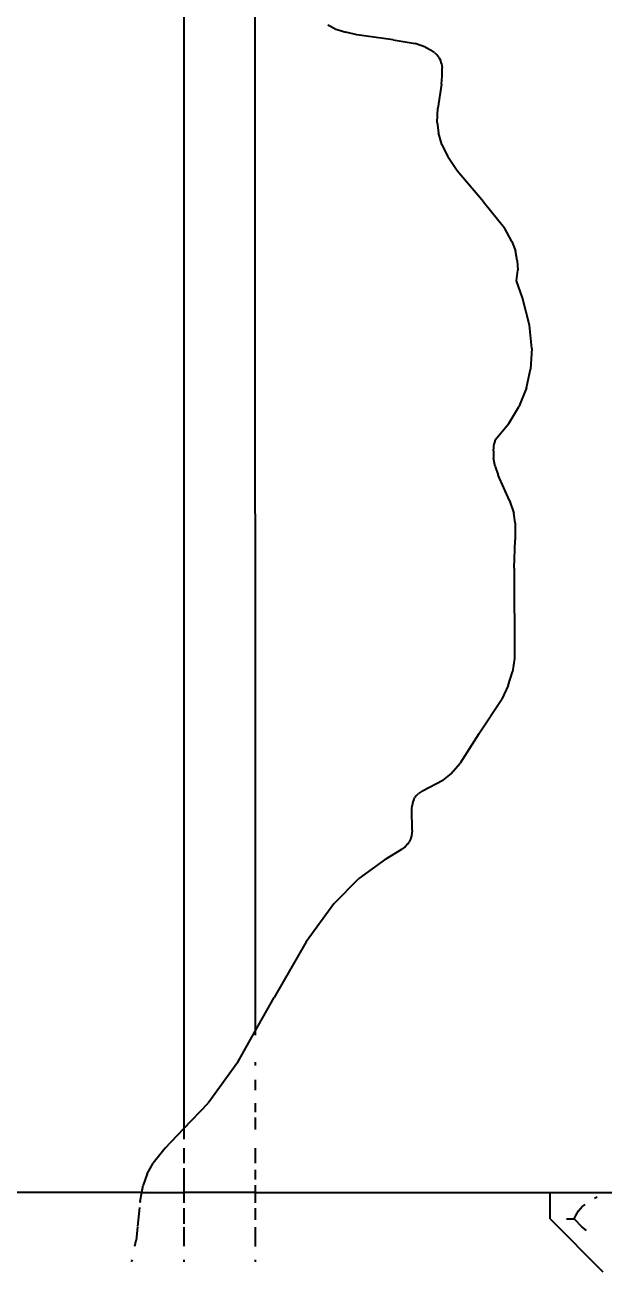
# Model space of a CAD drawing. Header units: inches. Extents: x -52 to 87, y -61 to 47.
# Drawn here: x 5.466 to 6.442, y -25.941 to -23.812 of the extents above; entities that cross this region are included whole.
import ezdxf

# ---------------------------------------------------------------- set-up
doc = ezdxf.new("R2010")
doc.units = ezdxf.units.IN
doc.header["$MEASUREMENT"] = 0
doc.dimstyles.get("Standard").update_dxf_attribs({"dimtxt": 1, "dimasz": 1, "dimexe": 0.18, "dimexo": 0.0625, "dimgap": 0.09, "dimtad": 0, "dimtih": 1, "dimtoh": 1, "dimdec": 1, "dimdsep": 46, "dimlunit": 3, "dimtxsty": 'Standard', "dimblk": 'OBLIQUE', "dimcen": 1, "dimse1": 1, "dimse2": 1, "dimclrd": 1, "dimadec": 0, "dimazin": 0, "dimtfac": 1, "dimtdec": 1, "dimtofl": 0, "dimtmove": 0, "dimatfit": 3, "dimfxl": 1, "dimtolj": 1, "dimtzin": 0, "dimarcsym": 0})

# ---------------------------------------------------------------- blocks, each defined once
blk = doc.blocks.new('_Oblique')
at = {"color": 0, "linetype": 'ByBlock', "lineweight": -2}
blk.add_line((-0.5, -0.5), (0.5, 0.5), dxfattribs=at)
blk = doc.blocks.new('*D6')
at = {"color": 1, "lineweight": -2, "transparency": 16777216}
for p, q in [((2.5723, 46.7915), (37.2384, 46.7915)), ((74.5723, 46.7915), (38.5851, 46.7915))]:
    blk.add_line(p, q, dxfattribs=at)
at = {"layer": 'Defpoints', "color": 0, "transparency": 16777216}
for p in [(74.5723, 46.7915), (2.5723, -45.4684), (74.5723, -45.4684)]:
    blk.add_point(p, dxfattribs=at)
at = {"color": 1, "lineweight": -2, "transparency": 16777216, "rotation": 180}
blk.add_blockref('_Oblique', (2.5723, 46.7915), dxfattribs=at)
at = {"color": 1, "lineweight": -2, "transparency": 16777216}
blk.add_blockref('_Oblique', (74.5723, 46.7915), dxfattribs=at)
at = {"color": 0, "transparency": 16777216, "insert": (37.9117, 46.7915), "char_height": 1, "attachment_point": 5}
blk.add_mtext("\\A1;6'", dxfattribs=at)

msp = doc.modelspace()

# ---------------------------------------------------------------- linework, layer by layer
for p, q in [((5.7333, -22.6361), (5.7333, -25.6714)), ((5.8531, -22.652), (5.8537, -25.5074)), ((5.9881, -23.8174), (5.9762, -23.8116)), ((5.9881, -23.8174), (6.0067, -23.8235)), ((6.0251, -23.8275), (6.0067, -23.8235)), ((6.0866, -23.8359), (6.0251, -23.8275)), ((6.0866, -23.8359), (6.1235, -23.8426)), ((6.1408, -23.8483), (6.1235, -23.8426)), ((6.1408, -23.8483), (6.1506, -23.8534)), ((6.1561, -23.8574), (6.1506, -23.8534)), ((6.1561, -23.8574), (6.1603, -23.8615)), ((6.1636, -23.8659), (6.1603, -23.8615)), ((6.1636, -23.8659), (6.1661, -23.8707)), ((6.1679, -23.8762), (6.1661, -23.8707)), ((6.1679, -23.8762), (6.1691, -23.8833)), ((6.1693, -23.8973), (6.1691, -23.8833)), ((6.1679, -23.9108), (6.162, -23.9511)), ((6.1679, -23.9108), (6.1693, -23.8973)), ((6.1609, -23.9753), (6.162, -23.9511)), ((6.1609, -23.9753), (6.163, -23.9929)), ((6.1688, -24.0127), (6.163, -23.9929)), ((6.1688, -24.0127), (6.1787, -24.0335)), ((6.1943, -24.0571), (6.1787, -24.0335)), ((6.2388, -24.109), (6.1943, -24.0571)), ((6.2388, -24.109), (6.274, -24.1532)), ((6.2867, -24.1759), (6.274, -24.1532)), ((6.2867, -24.1759), (6.2927, -24.1921)), ((6.2959, -24.2079), (6.2927, -24.1921)), ((6.2959, -24.2079), (6.2966, -24.2247)), ((6.2944, -24.2424), (6.2966, -24.2247)), ((6.3048, -24.2711), (6.2944, -24.2424)), ((6.3163, -24.3174), (6.3048, -24.2711)), ((6.3201, -24.3564), (6.3163, -24.3174)), ((6.3201, -24.3564), (6.3183, -24.3911)), ((6.3114, -24.4229), (6.3183, -24.3911)), ((6.3114, -24.4229), (6.2987, -24.4548)), ((6.2815, -24.4831), (6.2987, -24.4548)), ((6.2585, -24.5105), (6.2815, -24.4831)), ((6.2585, -24.5105), (6.2569, -24.5169)), ((6.2555, -24.5288), (6.2569, -24.5169)), ((6.2555, -24.5288), (6.2559, -24.5412)), ((6.2586, -24.5552), (6.2559, -24.5412)), ((6.2586, -24.5552), (6.2634, -24.5698)), ((6.2825, -24.6129), (6.2634, -24.5698)), ((6.2825, -24.6129), (6.2898, -24.6343)), ((6.2924, -24.6502), (6.2898, -24.6343)), ((6.2924, -24.6502), (6.2923, -24.679)), ((6.2908, -24.7269), (6.2923, -24.679)), ((6.2908, -24.7269), (6.2912, -24.8788)), ((6.2912, -24.8788), (6.2879, -24.9014)), ((6.2807, -24.9248), (6.2879, -24.9014)), ((6.2807, -24.9248), (6.2695, -24.9476)), ((6.2309, -25.0062), (6.2695, -24.9476)), ((6.2309, -25.0062), (6.1997, -25.0556)), ((6.1842, -25.073), (6.1997, -25.0556)), ((6.1362, -25.1022), (6.1703, -25.0843)), ((6.1842, -25.073), (6.1703, -25.0843)), ((6.1255, -25.1104), (6.1293, -25.1068)), ((6.1362, -25.1022), (6.1293, -25.1068)), ((6.1179, -25.1331), (6.1185, -25.1266)), ((6.1197, -25.1209), (6.1185, -25.1266)), ((6.1213, -25.1166), (6.1197, -25.1209)), ((6.1213, -25.1166), (6.1232, -25.1132)), ((6.1255, -25.1104), (6.1232, -25.1132)), ((6.1185, -25.1682), (6.1179, -25.1331)), ((6.1185, -25.1682), (6.1174, -25.1777)), ((6.1107, -25.1922), (6.1067, -25.1963)), ((6.1107, -25.1922), (6.1137, -25.188)), ((6.1158, -25.1836), (6.1137, -25.188)), ((6.1174, -25.1777), (6.1158, -25.1836)), ((6.0733, -25.2172), (6.101, -25.2007)), ((6.1067, -25.1963), (6.101, -25.2007)), ((6.0733, -25.2172), (6.0288, -25.2499)), ((5.9863, -25.2927), (6.0288, -25.2499)), ((5.9863, -25.2927), (5.9395, -25.3566)), ((5.9395, -25.3566), (5.8858, -25.4506)), ((5.8537, -25.5074), (5.8858, -25.4506)), ((5.8244, -25.5594), (5.8537, -25.5074)), ((5.8537, -25.5074), (5.8537, -25.5141)), ((5.8244, -25.5594), (5.7744, -25.6288)), ((5.8537, -25.5594), (5.8537, -25.5649)), ((5.8537, -25.5891), (5.8537, -25.6069)), ((5.7333, -25.6714), (5.7744, -25.6288)), ((5.8537, -25.6288), (5.8537, -25.6439)), ((5.8537, -25.6528), (5.8537, -25.6731)), ((5.7017, -25.7042), (5.7333, -25.6714)), ((5.7333, -25.6714), (5.7333, -25.6892)), ((5.7017, -25.7042), (5.6816, -25.7297)), ((5.7333, -25.7042), (5.7333, -25.7297)), ((5.8537, -25.7042), (5.8537, -25.7297)), ((5.6716, -25.7479), (5.6648, -25.7667)), ((5.6716, -25.7479), (5.6816, -25.7297)), ((5.7333, -25.7381), (5.7333, -25.779)), ((5.8537, -25.7408), (5.8537, -25.7572)), ((5.6624, -25.779), (5.6648, -25.7667)), ((5.8537, -25.7667), (5.8537, -25.779)), ((5.6624, -25.779), (5.4518, -25.779)), ((5.6595, -25.7936), (5.6624, -25.779)), ((5.6624, -25.779), (5.7333, -25.779)), ((5.7333, -25.779), (5.7333, -25.7969)), ((5.8537, -25.779), (5.7333, -25.779)), ((5.8537, -25.779), (5.8537, -25.7969)), ((5.8537, -25.779), (6.3512, -25.779)), ((6.3512, -25.8236), (6.3512, -25.779)), ((6.3512, -25.779), (6.5247, -25.779)), ((6.4308, -25.787), (6.4263, -25.7893)), ((5.6584, -25.8047), (5.6553, -25.8363)), ((5.6595, -25.7936), (5.6592, -25.7969)), ((5.7333, -25.8054), (5.7333, -25.8319)), ((5.8537, -25.8054), (5.8537, -25.8251)), ((6.3945, -25.8177), (6.3991, -25.8101)), ((6.3991, -25.8101), (6.4058, -25.8023)), ((6.4095, -25.7993), (6.4058, -25.8023)), ((6.3512, -25.8236), (6.4402, -25.9127)), ((6.3787, -25.8236), (6.392, -25.8236)), ((6.392, -25.8236), (6.3945, -25.8177)), ((6.392, -25.8236), (6.3931, -25.8249)), ((6.4048, -25.8369), (6.3931, -25.8249)), ((5.6552, -25.8375), (5.653, -25.8593)), ((5.7333, -25.8375), (5.7333, -25.8696)), ((5.8537, -25.8375), (5.8537, -25.8702)), ((6.4126, -25.8435), (6.4048, -25.8369)), ((5.6509, -25.8696), (5.653, -25.8593)), ((5.646, -25.8925), (5.6446, -25.8963)), ((5.7333, -25.8925), (5.7333, -25.8963)), ((5.8537, -25.8925), (5.8537, -25.8963))]:
    msp.add_line(p, q)

# ---------------------------------------------------------------- dimensions: what is measured, and where the dimension line sits
dim = msp.add_linear_dim(base=(74.5723, 46.7915), p1=(2.5723, -45.4684), p2=(74.5723, -45.4684), dimstyle='Standard')
dim.commit()
dim.dimension.update_dxf_attribs({"geometry": '*D6', "text_midpoint": (37.9117, 46.7915), "dimtype": 160})

doc.saveas('drawing.dxf')
